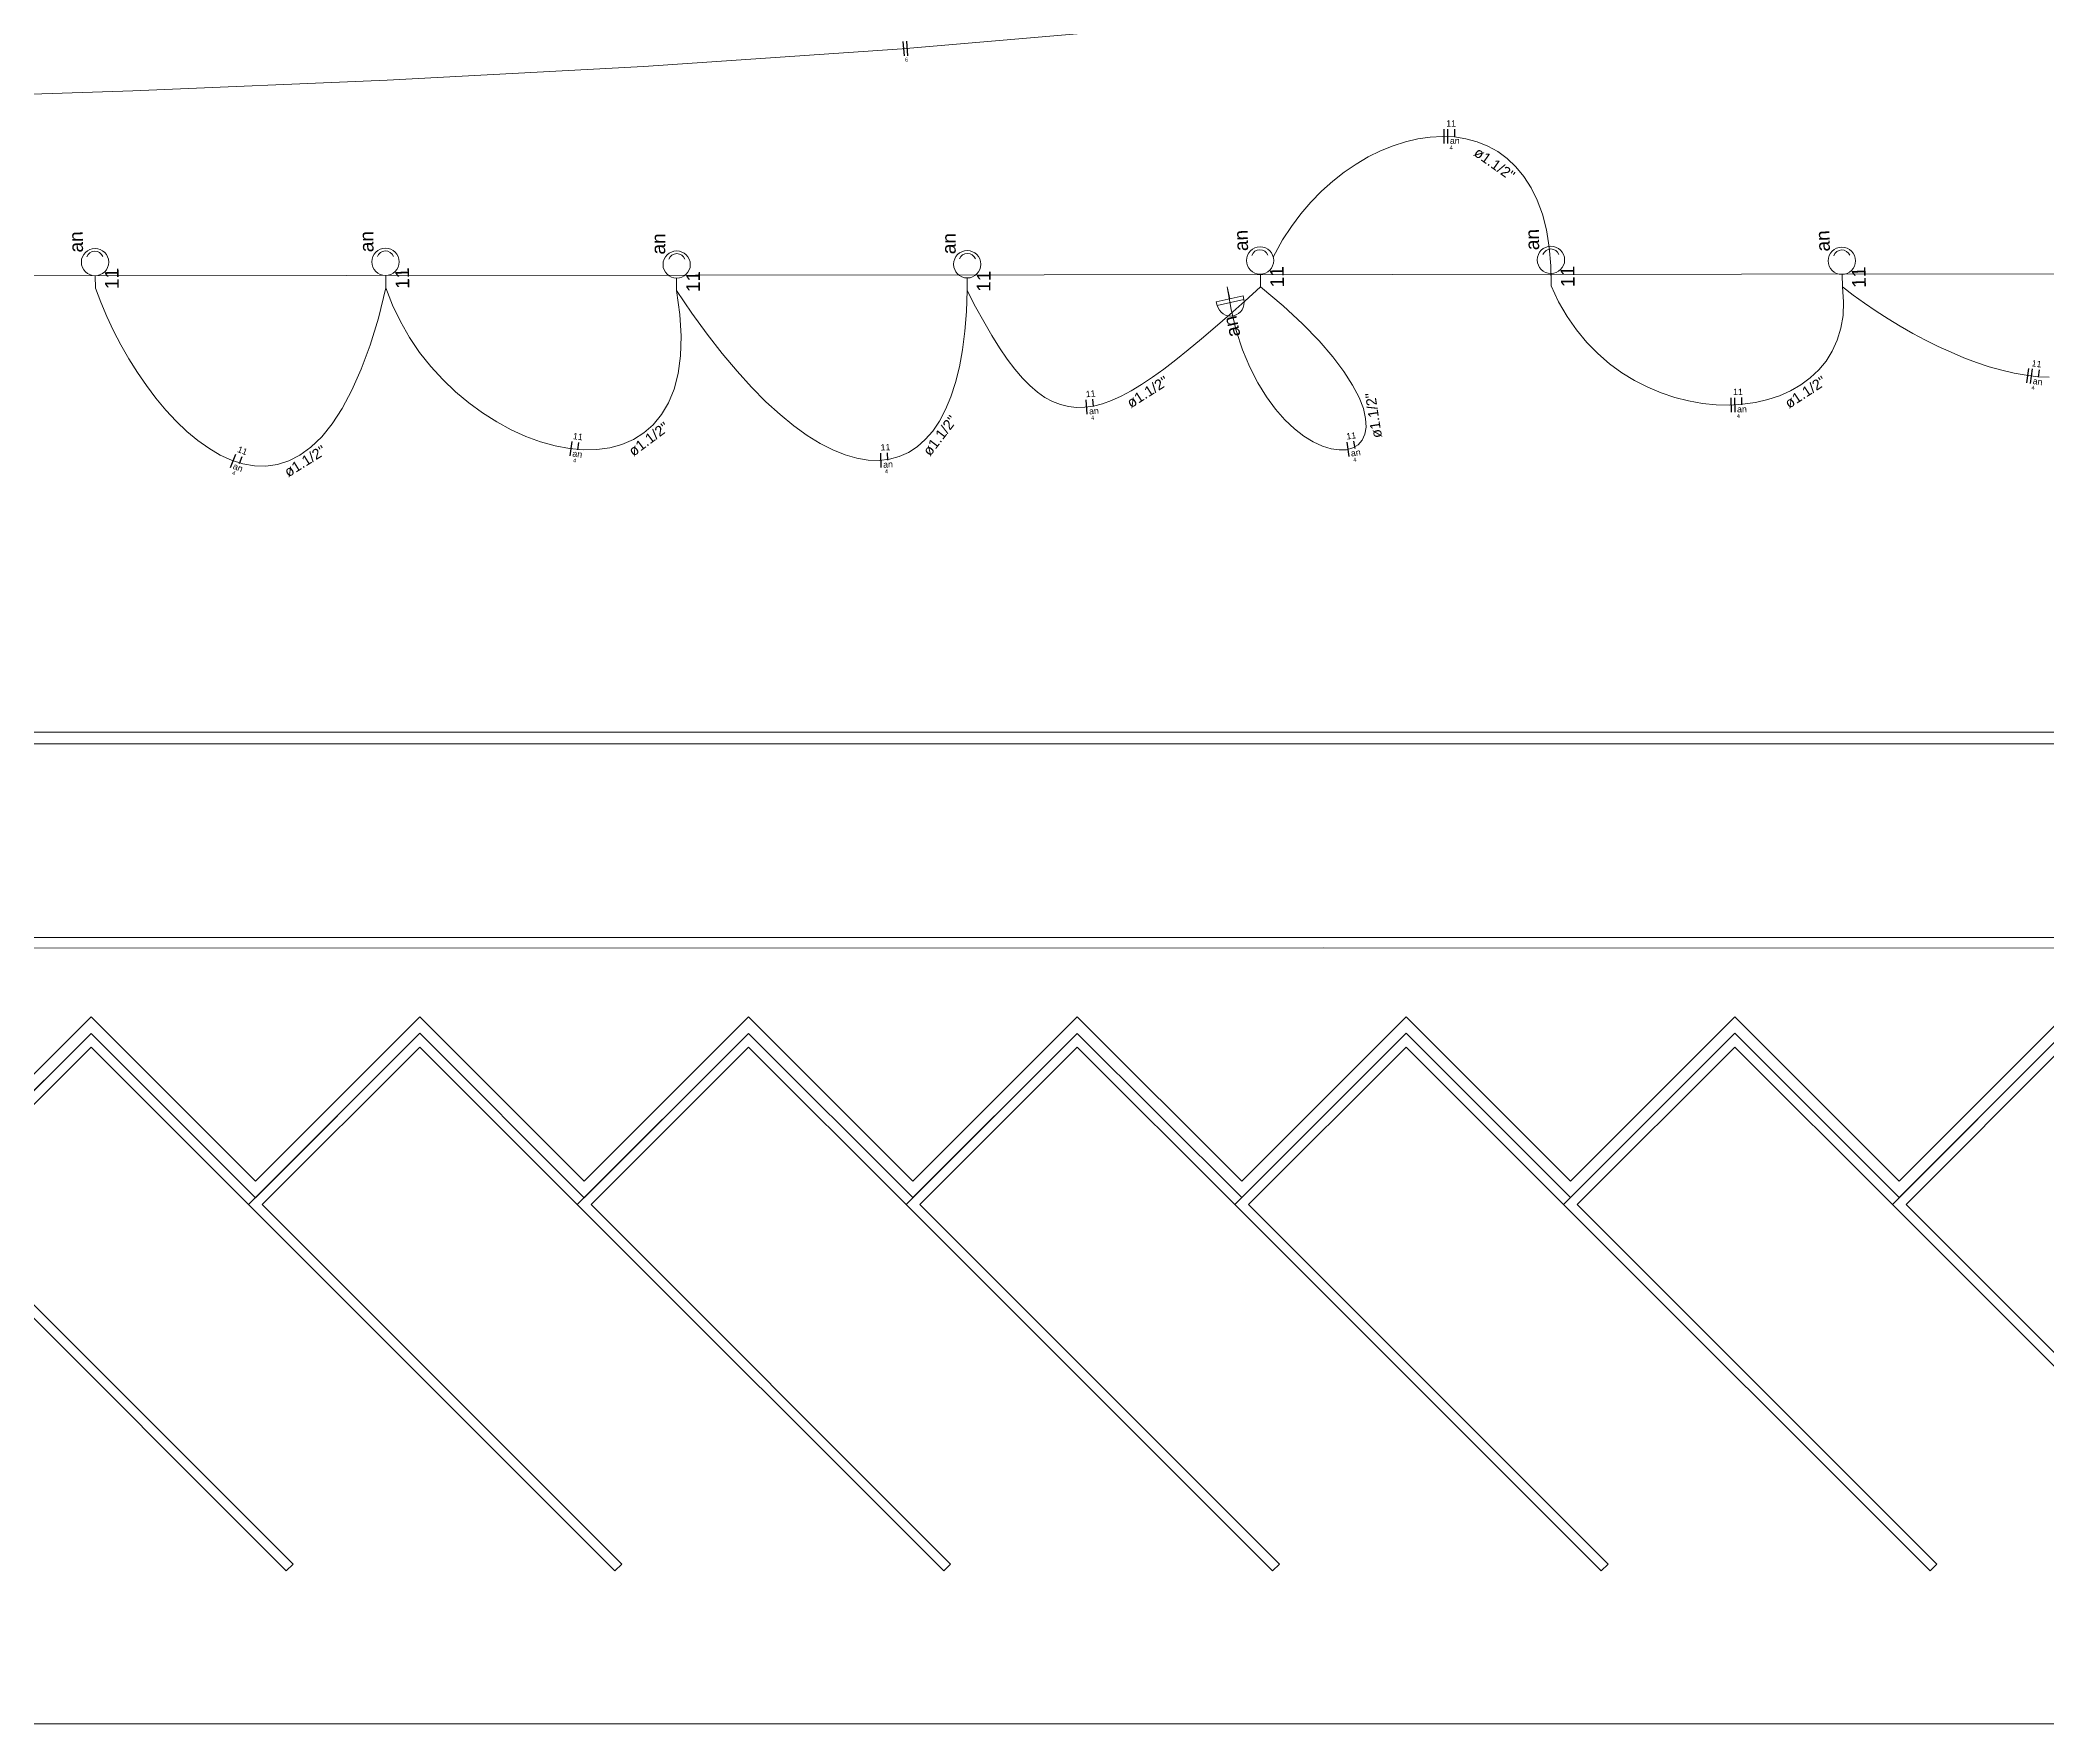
# Model space of a CAD drawing. Header units: millimetres. Extents: x -395 to 1008, y 9 to 692.
# Drawn here: x -76.13 to -55.4, y 9.26 to 26.65 of the extents above; entities that cross this region are included whole.
import ezdxf

# ---------------------------------------------------------------- set-up
doc = ezdxf.new("R2010")
doc.units = ezdxf.units.MM
doc.header["$LTSCALE"] = 0.1
doc.header["$MEASUREMENT"] = 0
for name, color, linetype, lineweight in [('.10 ultra fina', 240, 'Continuous', 5), ('.15', 150, 'Continuous', 15), ('.20', 130, 'Continuous', 5), ('.25', 70, 'Continuous', 5), ('.30', 50, 'Continuous', 5), ('.40 Interno parede', 27, 'Continuous', 5)]:
    doc.layers.add(name, color=color, linetype=linetype, lineweight=lineweight)
doc.styles.add('Arial', font='arial.ttf')

# ---------------------------------------------------------------- blocks, each defined once
blk = doc.blocks.new('eeetet')
at = {"layer": '.10 ultra fina', "color": 240, "lineweight": 5}
for p, q in [((575.596, 84.258), (652.591, 84.335)), ((556.942, 79.588), (671.697, 79.588)), ((556.942, 79.468), (671.817, 79.468)), ((654.787, 77.468), (590.725, 77.468)), ((630.316, 77.362), (590.775, 77.349)), ((654.498, 77.349), (630.316, 77.362)), ((615.898, 74.951), (617.595, 76.648)), ((617.595, 76.648), (619.293, 74.951)), ((619.293, 74.951), (620.989, 76.648)), ((620.989, 76.648), (622.686, 74.951)), ((622.686, 74.951), (624.383, 76.648)), ((624.383, 76.648), (626.08, 74.951)), ((626.08, 74.951), (627.777, 76.648)), ((627.777, 76.648), (629.474, 74.952)), ((629.474, 74.952), (631.171, 76.648)), ((631.171, 76.648), (632.868, 74.952)), ((632.868, 74.952), (634.565, 76.649)), ((634.565, 76.649), (636.263, 74.951)), ((636.263, 74.951), (637.959, 76.649)), ((617.595, 76.478), (615.828, 74.711)), ((615.898, 74.782), (617.595, 76.478)), ((615.969, 74.71), (617.595, 76.337)), ((619.292, 74.781), (617.595, 76.478)), ((617.595, 76.478), (619.292, 74.781)), ((617.595, 76.337), (619.222, 74.711)), ((620.989, 76.479), (619.222, 74.711)), ((619.292, 74.781), (620.989, 76.479)), ((619.363, 74.711), (620.989, 76.337)), ((622.686, 74.781), (620.989, 76.479)), ((620.989, 76.479), (622.686, 74.781)), ((620.989, 76.337), (622.615, 74.711)), ((624.383, 76.478), (622.615, 74.711)), ((622.686, 74.781), (624.383, 76.478)), ((622.757, 74.711), (624.383, 76.337)), ((626.08, 74.782), (624.383, 76.478)), ((624.383, 76.478), (626.08, 74.782)), ((624.383, 76.337), (626.009, 74.711)), ((627.777, 76.478), (626.009, 74.711)), ((626.08, 74.782), (627.777, 76.478)), ((626.151, 74.711), (627.777, 76.337)), ((629.474, 74.782), (627.777, 76.478)), ((627.777, 76.478), (629.474, 74.782)), ((627.777, 76.337), (629.404, 74.711)), ((631.171, 76.479), (629.404, 74.711)), ((629.474, 74.782), (631.171, 76.479)), ((629.545, 74.711), (631.172, 76.337)), ((632.868, 74.782), (631.171, 76.479)), ((631.171, 76.479), (632.868, 74.782)), ((631.172, 76.337), (632.798, 74.711)), ((634.565, 76.479), (632.798, 74.711)), ((632.868, 74.782), (634.565, 76.479)), ((632.939, 74.711), (634.565, 76.337)), ((636.263, 74.782), (634.565, 76.479)), ((634.565, 76.479), (636.263, 74.782)), ((634.565, 76.337), (636.192, 74.711)), ((637.959, 76.479), (636.192, 74.711)), ((636.263, 74.782), (637.959, 76.479)), ((636.333, 74.711), (637.959, 76.338)), ((615.828, 74.711), (619.611, 70.928)), ((619.681, 70.999), (615.969, 74.71)), ((619.222, 74.711), (623.004, 70.928)), ((623.075, 70.999), (619.363, 74.711)), ((622.615, 74.711), (626.398, 70.928)), ((626.469, 70.999), (622.757, 74.711)), ((626.009, 74.711), (629.792, 70.928)), ((629.863, 70.999), (626.151, 74.711)), ((629.404, 74.711), (633.187, 70.928)), ((633.257, 70.999), (629.545, 74.711)), ((632.798, 74.711), (636.581, 70.928)), ((636.651, 70.999), (632.939, 74.711)), ((636.192, 74.711), (639.975, 70.928)), ((640.045, 70.999), (636.333, 74.711)), ((619.611, 70.928), (619.681, 70.999)), ((623.004, 70.928), (623.075, 70.999)), ((626.398, 70.928), (626.469, 70.999)), ((629.792, 70.928), (629.863, 70.999)), ((633.187, 70.928), (633.257, 70.999)), ((636.581, 70.928), (636.651, 70.999)), ((556.941, 69.349), (672.841, 69.349))]:
    blk.add_line(p, q, dxfattribs=at)

msp = doc.modelspace()

# ---------------------------------------------------------------- linework, layer by layer
at = {"layer": '.15', "color": 150, "lineweight": 15}
for p, q in [((-75.562, 24.213), (-75.56, 24.085)), ((-72.562, 24.216), (-72.56, 24.088)), ((-69.56, 24.187), (-69.561, 24.059)), ((-66.56, 24.19), (-66.561, 24.062)), ((-63.85, 23.974), (-63.877, 24.1)), ((-63.533, 24.229), (-63.53, 24.1)), ((-60.531, 24.235), (-60.53, 24.107)), ((-57.526, 24.225), (-57.522, 24.097)), ((-63.712, 24.004), (-63.988, 23.944)), ((-63.988, 23.944), (-63.979, 23.907)), ((-63.703, 23.967), (-63.979, 23.907)), ((-63.703, 23.967), (-63.979, 23.907)), ((-63.712, 24.004), (-63.703, 23.967))]:
    msp.add_line(p, q, dxfattribs=at)
for centre in [(-75.564, 24.354), (-72.565, 24.357), (-69.559, 24.328), (-66.559, 24.331), (-63.536, 24.37), (-60.533, 24.376), (-57.53, 24.366)]:
    msp.add_circle(centre, 0.141, dxfattribs=at)
for centre, radius, start, end in [((-75.565, 24.378), 0.0881, 21.3203, 160.6905), ((-72.566, 24.381), 0.0881, 21.4802, 160.8504), ((-63.537, 24.394), 0.0881, 21.769, 161.1392), ((-60.533, 24.401), 0.0881, 21.0068, 160.377), ((-57.53, 24.391), 0.0881, 21.9323, 161.3025), ((-69.558, 24.353), 0.0881, 19.8791, 159.2493), ((-66.558, 24.356), 0.0881, 19.873, 159.2432), ((-63.841, 23.937), 0.141, 192.2675, 12.2675)]:
    msp.add_arc(centre, radius, start, end, dxfattribs=at)
at = {"layer": '.20', "color": 130, "lineweight": 20}
for points in [[(-90.589, 25.634), (-88.056, 25.739), (-85.51, 25.823), (-82.95, 25.895), (-80.375, 25.963), (-77.783, 26.036), (-75.174, 26.123), (-72.547, 26.233), (-69.9, 26.374), (-67.232, 26.555), (-64.543, 26.785), (-61.831, 27.073), (-59.095, 27.428), (-56.333, 27.858), (-53.546, 28.372)], [(-63.4, 24.406), (-63.303, 24.585), (-63.212, 24.723), (-63.115, 24.853), (-63.011, 24.974), (-62.901, 25.086), (-62.786, 25.189), (-62.667, 25.282), (-62.544, 25.366), (-62.419, 25.44), (-62.292, 25.503), (-62.163, 25.555), (-62.034, 25.597), (-61.906, 25.627), (-61.779, 25.645), (-61.653, 25.652), (-61.53, 25.646), (-61.411, 25.628), (-61.296, 25.596), (-61.186, 25.552), (-61.082, 25.494), (-60.985, 25.423), (-60.894, 25.337), (-60.812, 25.237), (-60.739, 25.122), (-60.675, 24.992), (-60.622, 24.847), (-60.58, 24.686), (-60.55, 24.509), (-60.533, 24.316), (-60.53, 24.107)], [(-75.56, 24.085), (-75.505, 23.939), (-75.443, 23.792), (-75.373, 23.645), (-75.297, 23.498), (-75.214, 23.354), (-75.126, 23.214), (-75.033, 23.078), (-74.935, 22.948), (-74.832, 22.825), (-74.726, 22.711), (-74.617, 22.606), (-74.504, 22.513), (-74.39, 22.431), (-74.273, 22.362), (-74.156, 22.309), (-74.037, 22.27), (-73.918, 22.249), (-73.799, 22.247), (-73.681, 22.263), (-73.564, 22.301), (-73.448, 22.36), (-73.335, 22.443), (-73.224, 22.55), (-73.116, 22.683), (-73.012, 22.843), (-72.911, 23.03), (-72.815, 23.248), (-72.725, 23.495), (-72.639, 23.775), (-72.56, 24.088)], [(-72.56, 24.088), (-72.492, 23.91), (-72.411, 23.739), (-72.317, 23.576), (-72.213, 23.422), (-72.098, 23.277), (-71.974, 23.141), (-71.843, 23.015), (-71.705, 22.9), (-71.562, 22.796), (-71.416, 22.703), (-71.266, 22.622), (-71.116, 22.554), (-70.965, 22.499), (-70.815, 22.457), (-70.667, 22.43), (-70.523, 22.417), (-70.384, 22.419), (-70.25, 22.437), (-70.124, 22.471), (-70.006, 22.522), (-69.898, 22.59), (-69.801, 22.675), (-69.715, 22.779), (-69.643, 22.902), (-69.586, 23.043), (-69.545, 23.205), (-69.52, 23.387), (-69.514, 23.589), (-69.527, 23.813), (-69.561, 24.059)], [(-69.561, 24.059), (-69.401, 23.825), (-69.244, 23.608), (-69.089, 23.409), (-68.935, 23.226), (-68.785, 23.061), (-68.637, 22.912), (-68.491, 22.779), (-68.35, 22.664), (-68.211, 22.564), (-68.077, 22.481), (-67.946, 22.414), (-67.82, 22.364), (-67.698, 22.329), (-67.581, 22.31), (-67.469, 22.306), (-67.362, 22.318), (-67.261, 22.346), (-67.165, 22.389), (-67.076, 22.447), (-66.992, 22.521), (-66.916, 22.609), (-66.846, 22.713), (-66.783, 22.831), (-66.727, 22.963), (-66.679, 23.111), (-66.639, 23.273), (-66.607, 23.449), (-66.583, 23.639), (-66.567, 23.843), (-66.561, 24.062)], [(-66.561, 24.062), (-66.474, 23.893), (-66.389, 23.739), (-66.307, 23.597), (-66.226, 23.468), (-66.147, 23.352), (-66.068, 23.248), (-65.99, 23.157), (-65.913, 23.078), (-65.835, 23.012), (-65.757, 22.957), (-65.678, 22.913), (-65.597, 22.882), (-65.515, 22.862), (-65.431, 22.853), (-65.345, 22.855), (-65.256, 22.868), (-65.164, 22.891), (-65.069, 22.926), (-64.97, 22.97), (-64.867, 23.025), (-64.759, 23.09), (-64.647, 23.165), (-64.529, 23.25), (-64.406, 23.344), (-64.277, 23.448), (-64.141, 23.56), (-63.999, 23.682), (-63.85, 23.813), (-63.694, 23.952), (-63.53, 24.1)], [(-63.877, 24.1), (-63.836, 23.864), (-63.782, 23.647), (-63.717, 23.448), (-63.642, 23.268), (-63.56, 23.106), (-63.471, 22.962), (-63.378, 22.835), (-63.281, 22.726), (-63.182, 22.633), (-63.084, 22.557), (-62.987, 22.497), (-62.893, 22.454), (-62.803, 22.426), (-62.72, 22.414), (-62.645, 22.417), (-62.579, 22.435), (-62.524, 22.468), (-62.482, 22.515), (-62.454, 22.576), (-62.441, 22.651), (-62.446, 22.74), (-62.47, 22.842), (-62.514, 22.957), (-62.581, 23.084), (-62.67, 23.224), (-62.786, 23.376), (-62.927, 23.54), (-63.098, 23.716), (-63.298, 23.903), (-63.53, 24.1)], [(-60.53, 24.107), (-60.454, 23.944), (-60.367, 23.792), (-60.27, 23.653), (-60.164, 23.525), (-60.05, 23.409), (-59.929, 23.305), (-59.802, 23.212), (-59.67, 23.131), (-59.534, 23.061), (-59.395, 23.003), (-59.254, 22.956), (-59.112, 22.92), (-58.97, 22.895), (-58.829, 22.881), (-58.69, 22.878), (-58.554, 22.886), (-58.422, 22.905), (-58.295, 22.934), (-58.174, 22.974), (-58.059, 23.025), (-57.953, 23.086), (-57.856, 23.158), (-57.769, 23.24), (-57.693, 23.332), (-57.629, 23.434), (-57.577, 23.547), (-57.54, 23.67), (-57.518, 23.802), (-57.512, 23.944), (-57.522, 24.097)], [(-57.522, 24.097), (-57.412, 24.012), (-57.296, 23.929), (-57.177, 23.847), (-57.053, 23.768), (-56.927, 23.692), (-56.798, 23.618), (-56.668, 23.549), (-56.536, 23.483), (-56.403, 23.423), (-56.271, 23.367), (-56.139, 23.317), (-56.008, 23.274), (-55.878, 23.237), (-55.751, 23.207), (-55.627, 23.185), (-55.507, 23.17), (-55.39, 23.165)]]:
    msp.add_lwpolyline(points, dxfattribs=at)
at = {"layer": '.25', "color": 70, "lineweight": 25}
for p, q in [((-67.208, 26.482), (-67.22, 26.631)), ((-67.171, 26.485), (-67.182, 26.634)), ((-61.634, 25.577), (-61.635, 25.727)), ((-61.597, 25.577), (-61.597, 25.727)), ((-61.526, 25.652), (-61.526, 25.727)), ((-55.62, 23.108), (-55.598, 23.256)), ((-55.583, 23.102), (-55.561, 23.251)), ((-55.501, 23.166), (-55.491, 23.24)), ((-65.32, 22.782), (-65.333, 22.931)), ((-65.256, 22.862), (-65.262, 22.937)), ((-58.67, 22.803), (-58.672, 22.953)), ((-58.632, 22.804), (-58.635, 22.954)), ((-58.562, 22.88), (-58.564, 22.955)), ((-70.659, 22.353), (-70.638, 22.501)), ((-70.578, 22.417), (-70.568, 22.492)), ((-62.615, 22.346), (-62.637, 22.494)), ((-62.556, 22.43), (-62.567, 22.505)), ((-74.165, 22.232), (-74.111, 22.372)), ((-74.072, 22.276), (-74.045, 22.346)), ((-67.447, 22.232), (-67.453, 22.382)), ((-67.379, 22.31), (-67.382, 22.385))]:
    msp.add_line(p, q, dxfattribs=at)

# ---------------------------------------------------------------- block references
at = {"layer": '.30'}
msp.add_blockref('eeetet', (-693.2, -60.087), dxfattribs=at)

# ---------------------------------------------------------------- texts
at = {"layer": '.40 Interno parede', "color": 27, "attachment_point": 8, "line_spacing_factor": 0.9, "style": 'Arial'}
for s, insert, char_height, width, rotation in [('6', (-67.185, 26.423), 0.0406, 0.06118, 4.4303), ('11', (-61.564, 25.753), 0.0653, 0.20021, 0.1217), ('4', (-61.563, 25.517), 0.0406, 0.06118, 0.1217), ('an', (-61.526, 25.574), 0.0653, 0.20021, 0.1217), ('ø1.1/2"', (-61.148, 25.323), 0.1059, 0.92508, 324.6212), ('an', (-63.66, 24.578), 0.1412, 0.4338, 91.456), ('an', (-60.654, 24.587), 0.1412, 0.4338, 90.694), ('an', (-57.654, 24.574), 0.1412, 0.4338, 91.6164), ('an', (-75.687, 24.563), 0.1412, 0.4338, 91.0034), ('an', (-72.688, 24.566), 0.1412, 0.4338, 91.1638), ('an', (-69.675, 24.541), 0.1412, 0.4338, 89.5653), ('an', (-66.676, 24.544), 0.1412, 0.4338, 89.5595), ('11', (-75.32, 24.185), 0.1412, 0.4338, 91.0034), ('11', (-72.321, 24.188), 0.1412, 0.4338, 91.1638), ('11', (-69.319, 24.153), 0.1412, 0.4338, 89.5653), ('11', (-66.319, 24.156), 0.1412, 0.4338, 89.5595), ('11', (-63.291, 24.203), 0.1412, 0.4338, 91.456), ('11', (-60.29, 24.206), 0.1412, 0.4338, 90.694), ('11', (-57.284, 24.199), 0.1412, 0.4338, 91.6164), ('an', (-63.758, 23.703), 0.1412, 0.4338, 102.2677), ('11', (-55.524, 23.272), 0.0653, 0.20021, 351.5846), ('11', (-65.283, 22.962), 0.0653, 0.20021, 4.9001), ('ø1.1/2"', (-64.668, 22.967), 0.1059, 0.92508, 32.407), ('11', (-58.602, 22.981), 0.0653, 0.20021, 1.0384), ('ø1.1/2"', (-57.876, 22.965), 0.1059, 0.92508, 33.2091), ('4', (-55.559, 23.038), 0.0406, 0.06118, 351.5846), ('an', (-55.513, 23.088), 0.0653, 0.20021, 351.5846), ('an', (-65.249, 22.784), 0.0653, 0.20021, 4.9001), ('ø1.1/2"', (-62.31, 22.779), 0.1059, 0.92508, 98.7555), ('an', (-58.561, 22.802), 0.0653, 0.20021, 1.0384), ('ø1.1/2"', (-69.815, 22.482), 0.1059, 0.92508, 36.8531), ('ø1.1/2"', (-66.797, 22.529), 0.1059, 0.92508, 52.6037), ('4', (-65.263, 22.726), 0.0406, 0.06118, 4.9001), ('11', (-62.59, 22.528), 0.0653, 0.20021, 8.504), ('4', (-58.598, 22.744), 0.0406, 0.06118, 1.0384), ('11', (-74.053, 22.377), 0.0653, 0.20021, 338.8477), ('ø1.1/2"', (-73.367, 22.252), 0.1059, 0.92508, 31.9314), ('an', (-70.589, 22.34), 0.0653, 0.20021, 352.1518), ('11', (-70.583, 22.52), 0.0653, 0.20021, 352.1518), ('11', (-67.402, 22.41), 0.0653, 0.20021, 2.2989), ('an', (-62.544, 22.353), 0.0653, 0.20021, 8.504), ('4', (-74.138, 22.157), 0.0406, 0.06118, 338.8477), ('an', (-74.1, 22.203), 0.0653, 0.20021, 338.8477), ('4', (-70.615, 22.286), 0.0406, 0.06118, 352.1518), ('an', (-67.376, 22.232), 0.0653, 0.20021, 2.2989), ('4', (-67.393, 22.174), 0.0406, 0.06118, 2.2989), ('4', (-62.555, 22.294), 0.0406, 0.06118, 8.504)]:
    msp.add_mtext(s, dxfattribs=dict(at, insert=insert, char_height=char_height, width=width, rotation=rotation))

doc.saveas('drawing.dxf')
